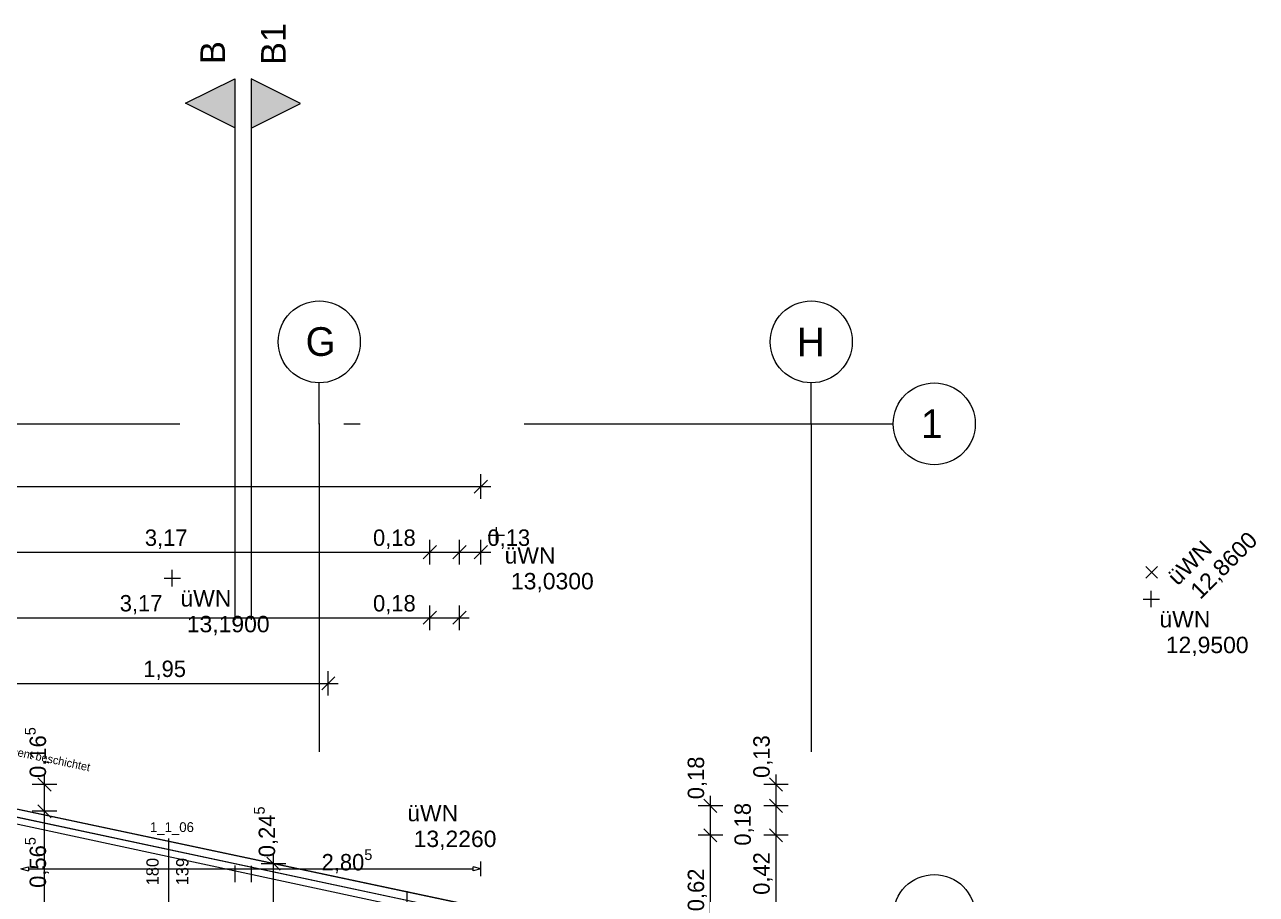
# Model space of a CAD drawing. Header units: metres. Extents: x -3 to 205, y -18 to 45.
# Drawn here: x 16.2 to 23.71, y 0.13 to 5.44 of the extents above; entities that cross this region are included whole.
import ezdxf

# ---------------------------------------------------------------- set-up
doc = ezdxf.new("R2010")
doc.units = ezdxf.units.M
doc.header["$MEASUREMENT"] = 0
doc.linetypes.add('Achse', pattern=[0.004, 0.002, -0.001, 0, -0.001])
doc.linetypes.add('Schnittlinie', pattern=[0.006, 0.003, -0.0015, 0, -0.0015])
for name, color, linetype in [('1._1.Stock PP STG1_3_000 Achsraster', 7, 'Continuous'), ('1._1.Stock PP STG1_3_110 Wand Aussen', 7, 'Continuous'), ('1._1.Stock PP STG1_3_165 Fassadengestaltung Bänder', 7, 'Continuous'), ('1._1.Stock PP STG1_3_851 Marker Schnitt', 7, 'Continuous'), ('1._1.Stock PP STG1_3_910 Allgemein Lageplan Höhen', 7, 'Continuous'), ('1._1.Stock PP STG1_3_945 Einreichplan Beschriftung', 7, 'Continuous'), ('1._1.Stock PP STG1_3_950 Polierplan Bemaßung', 7, 'Continuous'), ('1._1.Stock PP STG1_3_970 Brandschutz', 7, 'Continuous')]:
    doc.layers.add(name, color=color, linetype=linetype)
doc.styles.add('ERSTELLTER_STIL_1', font='arial.ttf')
doc.styles.add('ERSTELLTER_STIL_2', font='')
doc.styles.get('ERSTELLTER_STIL_2').set_extended_font_data('Eurostile')

msp = doc.modelspace()

# ---------------------------------------------------------------- hatches: boundary and pattern name
at = {"layer": '1._1.Stock PP STG1_3_851 Marker Schnitt', "linetype": 'Continuous', "lineweight": 0, "true_color": 0x000000}
for points in [[(17.4851, 5.105), (17.1851, 4.955), (17.4851, 4.805)], [(17.5851, 5.1037), (17.5851, 4.8037), (17.8851, 4.9537)]]:
    msp.add_hatch(color=18, dxfattribs=at).paths.add_polyline_path(points)

# ---------------------------------------------------------------- linework, layer by layer
at = {"layer": '1._1.Stock PP STG1_3_000 Achsraster', "color": 5, "linetype": 'Achse', "lineweight": 0, "ltscale": 1000}
for p, q in [((18, 3), (18, 3.25)), ((21, 3), (21, 3.25)), ((-1.25, 3), (21, 3)), ((18, 3), (18, -18)), ((21, 3), (21.5, 3)), ((21, 3), (21, -18))]:
    msp.add_line(p, q, dxfattribs=at)
at = {"layer": '1._1.Stock PP STG1_3_000 Achsraster', "color": 5, "linetype": 'Continuous', "lineweight": 0, "ltscale": 1000}
for centre in [(18, 3.5), (21, 3.5), (21.75, 3), (21.75, 0)]:
    msp.add_circle(centre, 0.25, dxfattribs=at)
at = {"layer": '1._1.Stock PP STG1_3_000 Achsraster', "color": 5, "linetype": 'Achse', "lineweight": 0, "ltscale": 1000}
for p in [(18, 3), (18, 3), (21, 3), (21, 3), (21, 3), (21, 3)]:
    msp.add_point(p, dxfattribs=at)
at = {"layer": '1._1.Stock PP STG1_3_110 Wand Aussen', "color": 7, "linetype": 'Continuous', "lineweight": 13, "ltscale": 1000}
msp.add_line((17.08, 0.4712), (17.08, -0.31), dxfattribs=at)
at = {"layer": '1._1.Stock PP STG1_3_165 Fassadengestaltung Bänder', "color": 7, "linetype": 'Continuous', "lineweight": 13, "ltscale": 1000, "flags": 128}
for points in [[(0, 0), (0, 0.0617), (3.72, 0.85), (5.89, 0.85), (13.09, 0.85), (15.21, 0.85), (18.985, 0.05), (18.985, 0), (18.935, 0), (18.935, 0.0074), (15.21, 0.8), (3.72, 0.8)], [(15.98, 0.6362), (15.98, 0), (18.935, 0), (18.935, 0.0074)], [(16.03, 0.05), (18.5194, 0.05), (16.03, 0.5846)]]:
    msp.add_lwpolyline(points, close=True, dxfattribs=at)
at = {"layer": '1._1.Stock PP STG1_3_165 Fassadengestaltung Bänder', "color": 7, "linetype": 'Continuous', "lineweight": 18, "ltscale": 1000, "flags": 128}
for points in [[(14.17, 0.85), (15.2152, 0.85), (18.985, 0.0511)], [(18.5194, 0.05), (16.03, 0.5846)]]:
    msp.add_lwpolyline(points, dxfattribs=at)
at = {"layer": '1._1.Stock PP STG1_3_851 Marker Schnitt', "color": 7, "linetype": 'Schnittlinie', "lineweight": 13, "ltscale": 1000}
for p, q in [((17.4851, 4.805), (17.4851, -18)), ((17.5851, 4.8037), (17.5851, -18))]:
    msp.add_line(p, q, dxfattribs=at)
at = {"layer": '1._1.Stock PP STG1_3_851 Marker Schnitt', "color": 7, "linetype": 'Continuous', "lineweight": 13, "ltscale": 1000, "flags": 128}
for points in [[(17.4851, 5.105), (17.4851, 4.805), (17.1851, 4.955)], [(17.5851, 5.1037), (17.5851, 4.8037), (17.8851, 4.9537)]]:
    msp.add_lwpolyline(points, close=True, dxfattribs=at)
at = {"layer": '1._1.Stock PP STG1_3_910 Allgemein Lageplan Höhen', "color": 7, "linetype": 'Continuous', "lineweight": 13, "ltscale": 1000}
for p, q in [((19.0799, 2.2703), (19.0799, 2.3703)), ((19.0299, 2.3203), (19.1299, 2.3203)), ((17.1032, 2.0084), (17.1032, 2.1084)), ((23.0404, 2.0591), (23.1111, 2.1298)), ((23.1111, 2.0591), (23.0404, 2.1298)), ((17.0532, 2.0584), (17.1532, 2.0584)), ((23.073, 1.8813), (23.073, 1.9813)), ((23.023, 1.9313), (23.123, 1.9313)), ((18.5365, 0.0484), (18.5365, 0.1484))]:
    msp.add_line(p, q, dxfattribs=at)
at = {"layer": '1._1.Stock PP STG1_3_950 Polierplan Bemaßung', "color": 1, "linetype": 'Continuous', "lineweight": 13, "ltscale": 1000, "true_color": 0xfb0106}
for p, q in [((18.945, 2.5769), (19.025, 2.6569)), ((18.985, 2.5419), (18.985, 2.6919)), ((0, 2.6169), (18.985, 2.6169)), ((18.985, 2.6169), (19.045, 2.6169))]:
    msp.add_line(p, q, dxfattribs=at)
at = {"layer": '1._1.Stock PP STG1_3_950 Polierplan Bemaßung', "color": 6, "linetype": 'Continuous', "lineweight": 13, "ltscale": 1000, "true_color": 0xfb02fe}
for p, q in [((18.714, 2.2569), (18.634, 2.1769)), ((18.674, 2.1419), (18.674, 2.2919)), ((18.8946, 2.2569), (18.8146, 2.1769)), ((18.8546, 2.1419), (18.8546, 2.2919)), ((18.9453, 2.1769), (19.0253, 2.2569)), ((18.9853, 2.1419), (18.9853, 2.2919)), ((15.505, 2.2169), (18.674, 2.2169)), ((18.674, 2.2169), (18.8546, 2.2169)), ((18.8546, 2.2169), (18.9853, 2.2169)), ((18.9853, 2.2169), (19.0453, 2.2169)), ((16.364, 0.76), (16.284, 0.84)), ((16.324, 0.8), (16.324, 0.86)), ((16.399, 0.8), (16.249, 0.8)), ((16.324, 0.6362), (16.324, 0.8)), ((16.284, 0.6762), (16.364, 0.5962)), ((16.399, 0.6362), (16.249, 0.6362)), ((16.324, 0.07), (16.324, 0.6362)), ((17.7206, 0.3163), (17.7206, 0.3763)), ((17.7956, 0.3163), (17.6456, 0.3163)), ((17.7606, 0.2763), (17.6806, 0.3563)), ((17.7206, 0.07), (17.7206, 0.3163))]:
    msp.add_line(p, q, dxfattribs=at)
at = {"layer": '1._1.Stock PP STG1_3_950 Polierplan Bemaßung', "color": 76, "linetype": 'Continuous', "lineweight": 13, "ltscale": 1000, "true_color": 0x3f7f02}
for p, q in [((18.674, 1.7419), (18.674, 1.8919)), ((18.8546, 1.7419), (18.8546, 1.8919)), ((15.505, 1.8169), (18.674, 1.8169)), ((18.714, 1.8569), (18.634, 1.7769)), ((18.674, 1.8169), (18.8546, 1.8169)), ((18.8146, 1.7769), (18.8946, 1.8569)), ((18.8546, 1.8169), (18.9146, 1.8169)), ((18.015, 1.3769), (18.095, 1.4569)), ((18.055, 1.3419), (18.055, 1.4919)), ((16.105, 1.4169), (18.055, 1.4169)), ((18.055, 1.4169), (18.115, 1.4169)), ((20.825, 0.76), (20.745, 0.84)), ((20.785, 0.8), (20.785, 0.86)), ((20.86, 0.8), (20.71, 0.8)), ((20.785, 0.67), (20.785, 0.8)), ((20.425, 0.63), (20.345, 0.71)), ((20.385, 0.67), (20.385, 0.73)), ((20.745, 0.71), (20.825, 0.63)), ((20.46, 0.67), (20.31, 0.67)), ((20.385, 0.49), (20.385, 0.67)), ((20.86, 0.67), (20.71, 0.67)), ((20.785, 0.49), (20.785, 0.67)), ((20.345, 0.53), (20.425, 0.45)), ((20.745, 0.53), (20.825, 0.45)), ((20.46, 0.49), (20.31, 0.49)), ((20.385, -0.13), (20.385, 0.49)), ((20.86, 0.49), (20.71, 0.49)), ((20.785, 0.0704), (20.785, 0.49))]:
    msp.add_line(p, q, dxfattribs=at)
at = {"layer": '1._1.Stock PP STG1_3_970 Brandschutz', "color": 16, "linetype": 'Continuous', "lineweight": 13, "ltscale": 1000, "true_color": 0x7e0000}
for p, q in [((18.9853, 0.2404), (18.9853, 0.331)), ((16.18, 0.2857), (16.2267, 0.2982)), ((16.18, 0.2857), (16.2267, 0.2732)), ((16.2267, 0.2982), (16.2267, 0.2732)), ((16.2267, 0.2857), (18.9386, 0.2857)), ((18.9386, 0.2732), (18.9386, 0.2982)), ((18.9853, 0.2857), (18.9386, 0.2982)), ((18.9853, 0.2857), (18.9386, 0.2732))]:
    msp.add_line(p, q, dxfattribs=at)

# ---------------------------------------------------------------- texts
at = {"layer": '1._1.Stock PP STG1_3_000 Achsraster', "color": 5, "linetype": 'Continuous', "lineweight": 0, "char_height": 0.175, "attachment_point": 1, "style": 'ERSTELLTER_STIL_2'}
for s, insert in [('\\A1;{\\pql;\\pt0;\\fEurostile|b0|i0|c0|p0;\\W1.000000;G}', (17.9168, 3.5893)), ('\\A1;{\\pql;\\pt0;\\fEurostile|b0|i0|c0|p0;\\W1.000000;H}', (20.9125, 3.5875)), ('\\A1;{\\pql;\\pt0;\\fEurostile|b0|i0|c0|p0;\\W1.000000;1}', (21.6695, 3.0875))]:
    msp.add_mtext(s, dxfattribs=dict(at, insert=insert))
at = {"layer": '1._1.Stock PP STG1_3_110 Wand Aussen', "color": 7, "linetype": 'Continuous', "lineweight": 13, "insert": (17.2354, 0.4926), "char_height": 0.06, "attachment_point": 9, "style": 'ERSTELLTER_STIL_2'}
msp.add_mtext('\\A1;{\\pqr;\\pt0;\\fEurostile|b0|i0|c0|p0;\\W1.000000;1_1_06}', dxfattribs=at)
at = {"layer": '1._1.Stock PP STG1_3_110 Wand Aussen', "color": 7, "linetype": 'Continuous', "lineweight": 13, "char_height": 0.075, "attachment_point": 9, "rotation": 90, "style": 'ERSTELLTER_STIL_2'}
for s, insert in [('\\A1;{\\pqr;\\pt0;\\fEurostile|b0|i0|c0|p0;\\W1.000000;180}', (17.0214, 0.352)), ('\\A1;{\\pqr;\\pt0;\\fEurostile|b0|i0|c0|p0;\\W1.000000;139}', (17.203, 0.352))]:
    msp.add_mtext(s, dxfattribs=dict(at, insert=insert))
at = {"layer": '1._1.Stock PP STG1_3_851 Marker Schnitt', "color": 7, "linetype": 'Continuous', "lineweight": 13, "char_height": 0.15, "rotation": 90, "style": 'ERSTELLTER_STIL_1'}
for s, insert, attachment_point in [('\\A1;{\\pqr;\\pt0;\\fArial|b0|i0|c0|p0;\\W1.000000;B1}', (17.7951, 5.4453), 9), ('\\A1;{\\pql;\\pt0;\\fArial|b0|i0|c0|p0;\\W1.000000;B}', (17.4251, 5.195), 7)]:
    msp.add_mtext(s, dxfattribs=dict(at, insert=insert, attachment_point=attachment_point))
at = {"layer": '1._1.Stock PP STG1_3_910 Allgemein Lageplan Höhen', "color": 7, "linetype": 'Continuous', "lineweight": 13, "char_height": 0.1, "attachment_point": 1, "rotation": 45, "style": 'ERSTELLTER_STIL_1'}
for s, insert in [('\\A1;{\\pql;\\fArial|b0|i0|c0|p0;\\W1.000000; 12,8600}', (23.2737, 1.9671)), ('\\A1;{\\pql;\\fArial|b0|i0|c0|p0;\\W1.000000;üWN}', (23.1626, 2.0782))]:
    msp.add_mtext(s, dxfattribs=dict(at, insert=insert))
at = {"layer": '1._1.Stock PP STG1_3_910 Allgemein Lageplan Höhen', "color": 7, "linetype": 'Continuous', "lineweight": 13, "char_height": 0.1, "attachment_point": 1, "style": 'ERSTELLTER_STIL_1'}
for s, insert in [('\\A1;{\\pql;\\fArial|b0|i0|c0|p0;\\W1.000000;üWN}', (19.1299, 2.2474)), ('\\A1;{\\pql;\\fArial|b0|i0|c0|p0;\\W1.000000; 13,0300}', (19.1299, 2.0903)), ('\\A1;{\\pql;\\fArial|b0|i0|c0|p0;\\W1.000000;üWN}', (17.1532, 1.9855)), ('\\A1;{\\pql;\\fArial|b0|i0|c0|p0;\\W1.000000; 13,1900}', (17.1532, 1.8284)), ('\\A1;{\\pql;\\fArial|b0|i0|c0|p0;\\W1.000000;üWN}', (23.123, 1.8585)), ('\\A1;{\\pql;\\fArial|b0|i0|c0|p0;\\W1.000000; 12,9500}', (23.123, 1.7013)), ('\\A1;{\\pql;\\fArial|b0|i0|c0|p0;\\W1.000000;üWN}', (18.5365, 0.6755)), ('\\A1;{\\pql;\\fArial|b0|i0|c0|p0;\\W1.000000; 13,2260}', (18.5365, 0.5184))]:
    msp.add_mtext(s, dxfattribs=dict(at, insert=insert))
at = {"layer": '1._1.Stock PP STG1_3_945 Einreichplan Beschriftung', "color": 7, "linetype": 'Continuous', "lineweight": 13, "insert": (15.4268, 1.1132), "char_height": 0.05, "attachment_point": 7, "rotation": 347.98092, "style": 'ERSTELLTER_STIL_2'}
msp.add_mtext('\\A1;{\\pql;\\fEurostile|b0|i0|c0|p0;\\W1.000000;Brüstungsplatte Holzzement beschichtet}', dxfattribs=at)
at = {"layer": '1._1.Stock PP STG1_3_950 Polierplan Bemaßung', "color": 6, "linetype": 'Continuous', "lineweight": 13, "true_color": 0xfb02fe, "char_height": 0.1, "width": 0.306373, "attachment_point": 7, "style": 'ERSTELLTER_STIL_2'}
for s, insert in [('\\A1;{\\pql;\\fEurostile|b0|i0|c0|p0;\\W1.000000;3,17}', (16.9363, 2.2369)), ('\\A1;{\\pql;\\fEurostile|b0|i0|c0|p0;\\W1.000000;0,18}', (18.3276, 2.2369)), ('\\A1;{\\pql;\\fEurostile|b0|i0|c0|p0;\\W1.000000;0,13}', (19.0253, 2.2369))]:
    msp.add_mtext(s, dxfattribs=dict(at, insert=insert))
at = {"layer": '1._1.Stock PP STG1_3_950 Polierplan Bemaßung', "color": 76, "linetype": 'Continuous', "lineweight": 13, "true_color": 0x3f7f02, "char_height": 0.1, "width": 0.306373, "attachment_point": 7, "style": 'ERSTELLTER_STIL_2'}
for s, insert in [('\\A1;{\\pql;\\fEurostile|b0|i0|c0|p0;\\W1.000000;3,17}', (16.7831, 1.8369)), ('\\A1;{\\pql;\\fEurostile|b0|i0|c0|p0;\\W1.000000;0,18}', (18.3276, 1.8369)), ('\\A1;{\\pql;\\fEurostile|b0|i0|c0|p0;\\W1.000000;1,95}', (16.9268, 1.4369))]:
    msp.add_mtext(s, dxfattribs=dict(at, insert=insert))
at = {"layer": '1._1.Stock PP STG1_3_950 Polierplan Bemaßung', "color": 6, "linetype": 'Continuous', "lineweight": 13, "true_color": 0xfb02fe, "char_height": 0.1, "attachment_point": 7, "rotation": 90, "style": 'ERSTELLTER_STIL_2'}
for s, insert in [('\\A1;{\\pql;\\fEurostile|b0|i0|c0|p0;\\W1.000000;0,16\\fEurostile|b0|i0|c0|p0;\\W1.000000;\\A1{\\H.66x;\\S5^  ;}}', (16.3629, 0.84)), ('\\A1;{\\pql;\\fEurostile|b0|i0|c0|p0;\\W1.000000;0,24\\fEurostile|b0|i0|c0|p0;\\W1.000000;\\A1{\\H.66x;\\S5^  ;}}', (17.7595, 0.3563)), ('\\A1;{\\pql;\\fEurostile|b0|i0|c0|p0;\\W1.000000;0,56\\fEurostile|b0|i0|c0|p0;\\W1.000000;\\A1{\\H.66x;\\S5^  ;}}', (16.3629, 0.1695))]:
    msp.add_mtext(s, dxfattribs=dict(at, insert=insert))
at = {"layer": '1._1.Stock PP STG1_3_950 Polierplan Bemaßung', "color": 76, "linetype": 'Continuous', "lineweight": 13, "true_color": 0x3f7f02, "char_height": 0.1, "width": 0.306373, "attachment_point": 7, "rotation": 90, "style": 'ERSTELLTER_STIL_2'}
for s, insert in [('\\A1;{\\pql;\\fEurostile|b0|i0|c0|p0;\\W1.000000;0,13}', (20.765, 0.84)), ('\\A1;{\\pql;\\fEurostile|b0|i0|c0|p0;\\W1.000000;0,18}', (20.365, 0.71)), ('\\A1;{\\pql;\\fEurostile|b0|i0|c0|p0;\\W1.000000;0,18}', (20.65, 0.4268)), ('\\A1;{\\pql;\\fEurostile|b0|i0|c0|p0;\\W1.000000;0,42}', (20.765, 0.127)), ('\\A1;{\\pql;\\fEurostile|b0|i0|c0|p0;\\W1.000000;0,62}', (20.365, 0.0268))]:
    msp.add_mtext(s, dxfattribs=dict(at, insert=insert))
at = {"layer": '1._1.Stock PP STG1_3_970 Brandschutz', "color": 16, "linetype": 'Continuous', "lineweight": 13, "true_color": 0x7e0000, "insert": (18.014, 0.2467), "char_height": 0.1, "attachment_point": 7, "style": 'ERSTELLTER_STIL_2'}
msp.add_mtext('\\A1;{\\pql;\\fEurostile|b0|i0|c0|p0;\\W1.000000;2,80\\fEurostile|b0|i0|c0|p0;\\W1.000000;\\A1{\\H.66x;\\S5^  ;}}', dxfattribs=at)

doc.saveas('drawing.dxf')
